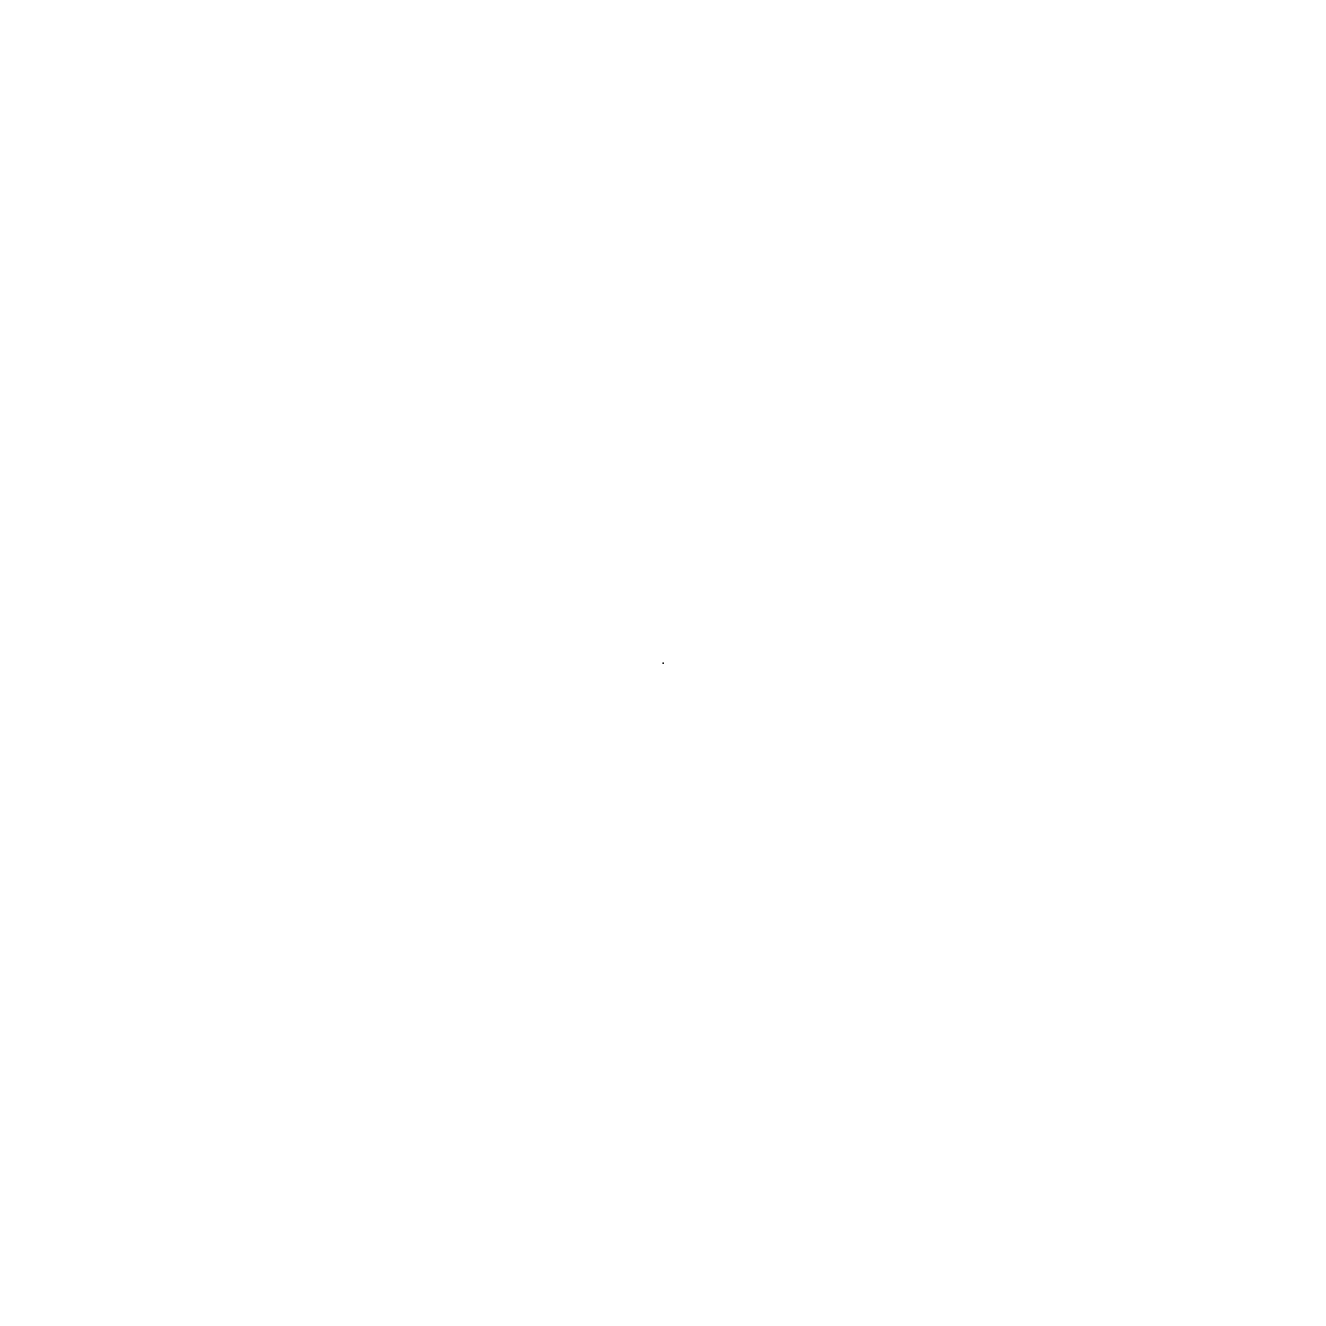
# Model space of a CAD drawing. Extents: x 0 to 0, y 0 to 0.
import ezdxf

# ---------------------------------------------------------------- set-up
doc = ezdxf.new("R2010")
doc.units = 0
doc.layers.get('0').update_dxf_attribs({"linetype": 'CONTINUOUS'})

msp = doc.modelspace()

# ---------------------------------------------------------------- linework, layer by layer
msp.add_point((0, 0, 1.5))

doc.saveas('drawing.dxf')
